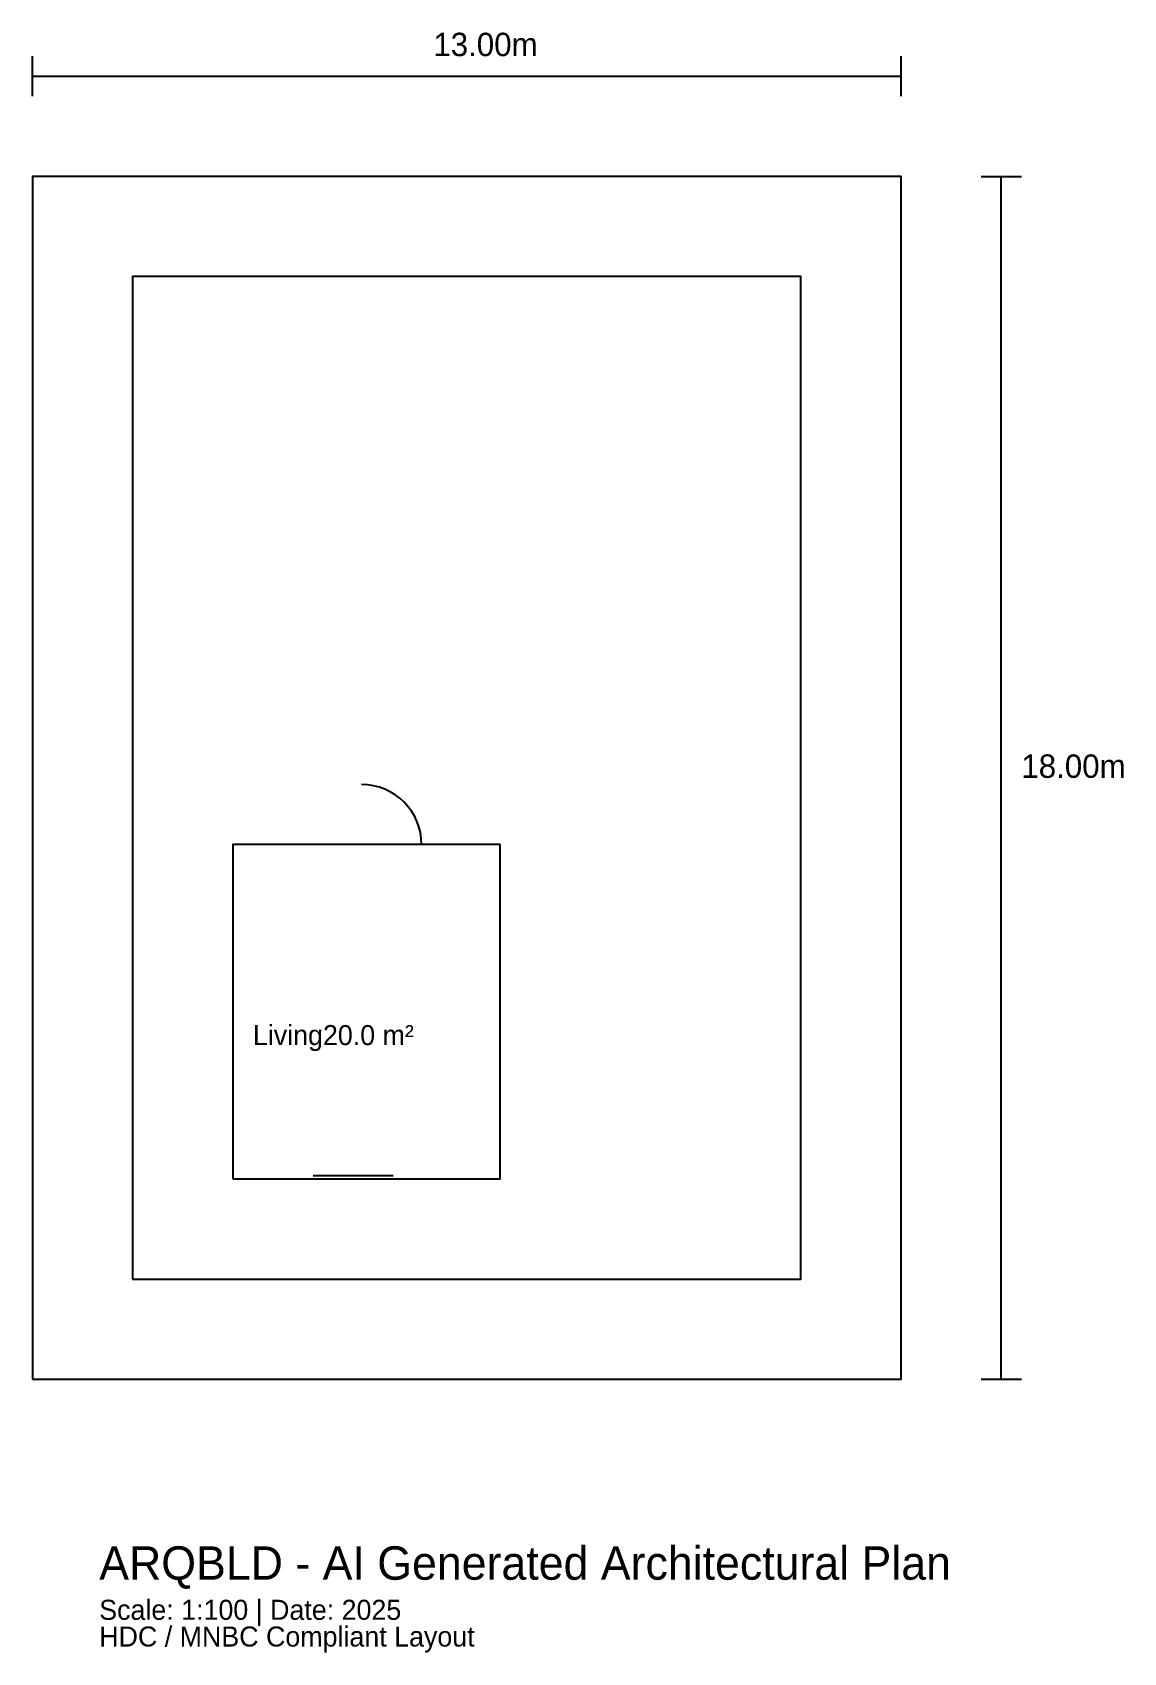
# Model space of a CAD drawing. Header units: metres. Extents: x 0 to 16.3, y -4.1 to 20.2.
import ezdxf

# ---------------------------------------------------------------- set-up
doc = ezdxf.new("R2010")
doc.units = ezdxf.units.M
for name, color, linetype in [('A-ANNO-TEXT', 7, 'Continuous'), ('A-DIMS', 2, 'Continuous'), ('A-DOOR', 4, 'Continuous'), ('A-WALL-EXT', 7, 'Continuous'), ('A-WALL-INT', 3, 'Continuous'), ('A-WINDOW', 5, 'Continuous')]:
    doc.layers.add(name, color=color, linetype=linetype)

msp = doc.modelspace()

# ---------------------------------------------------------------- linework, layer by layer
at = {"layer": 'A-DIMS'}
for p, q in [((0, 19.2), (0, 19.8)), ((13, 19.2), (13, 19.8)), ((0, 19.5), (13, 19.5)), ((14.2, 18), (14.8, 18)), ((14.5, 0), (14.5, 18)), ((14.2, 0), (14.8, 0))]:
    msp.add_line(p, q, dxfattribs=at)
at = {"layer": 'A-DOOR'}
msp.add_arc((4.925, 8), 0.9, 0, 90, dxfattribs=at)
at = {"layer": 'A-WALL-EXT'}
for points in [[(0, 0), (13, 0), (13, 18), (0, 18)], [(1.5, 1.5), (11.5, 1.5), (11.5, 16.5), (1.5, 16.5)]]:
    msp.add_lwpolyline(points, close=True, dxfattribs=at)
at = {"layer": 'A-WALL-INT'}
msp.add_lwpolyline([(3, 3), (7, 3), (7, 8), (3, 8)], close=True, dxfattribs=at)
at = {"layer": 'A-WINDOW'}
for p, q in [((4.2, 3.05), (5.4, 3.05)), ((4.2, 3), (5.4, 3))]:
    msp.add_line(p, q, dxfattribs=at)

# ---------------------------------------------------------------- texts
at = {"layer": 'A-ANNO-TEXT'}
for s, height, p in [('13.00m', 0.35, (6, 19.8)), ('18.00m', 0.35, (14.8, 9)), ('Living20.0 m²', 0.3, (3.3, 5)), ('ARQBLD - AI Generated Architectural Plan', 0.5, (1, -3)), ('Scale: 1:100 | Date: 2025', 0.3, (1, -3.6)), ('HDC / MNBC Compliant Layout', 0.3, (1, -4))]:
    msp.add_text(s, height=height, dxfattribs=at).set_placement(p)

doc.saveas('drawing.dxf')
